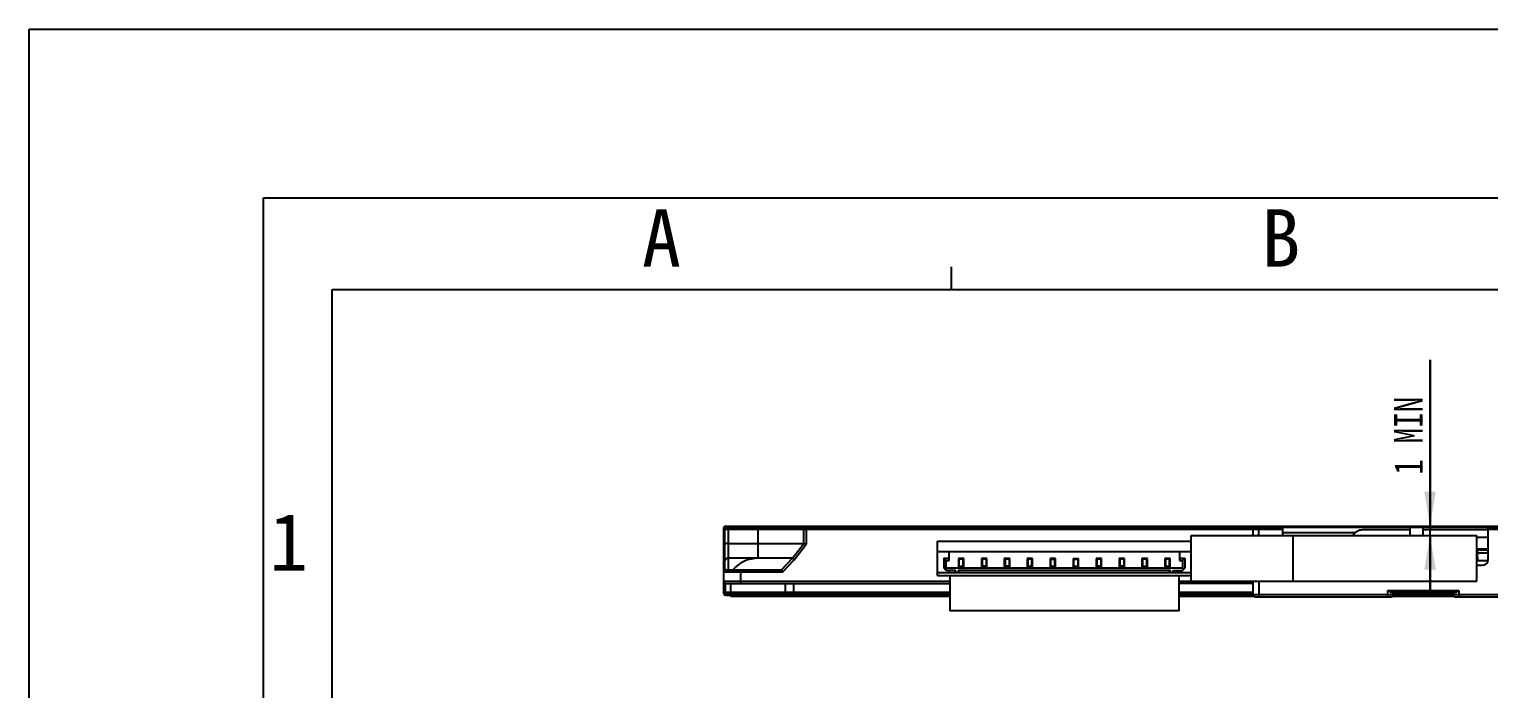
# Model space of a CAD drawing. Header units: millimetres. Extents: x 0 to 594, y 0 to 420.
# Drawn here: x 0 to 127.3, y 362.5 to 420 of the extents above; entities that cross this region are included whole.
import ezdxf

# ---------------------------------------------------------------- set-up
doc = ezdxf.new("R2010")
doc.units = ezdxf.units.MM
doc.header["$LTSCALE"] = 32.67
doc.layers.get('0').update_dxf_attribs({"linetype": 'CONTINUOUS'})
doc.styles.get("Standard").update_dxf_attribs({"font": 'txt', "width": 0.8})
doc.styles.add('TEXTSTYLE_2', font='txt')
doc.dimstyles.new('DIMSTYLE_1', dxfattribs={"dimtxt": 2.5, "dimasz": 3, "dimexe": 1.5, "dimexo": 1.2, "dimtad": 1, "dimdsep": 46, "dimtxsty": 'STANDARD', "dimblk": '_FILLED', "dimblk1": '_FILLED', "dimblk2": '_FILLED', "dimcen": 0.09, "dimazin": 2, "dimtp": 0.01, "dimtm": 0.01, "dimtfac": 1, "dimtofl": 0, "dimtmove": 0, "dimatfit": 3, "dimldrblk": '_FILLED', "dimfxl": 1, "dimtolj": 1, "dimarcsym": 0})

# ---------------------------------------------------------------- blocks, each defined once
blk = doc.blocks.new('_FILLED')
at = {"color": 0, "linetype": 'BYBLOCK'}
blk.add_solid([(0, 0), (-1, 0.167), (-1, -0.167)], dxfattribs=at)
blk = doc.blocks.new('*D37')
at = {"color": 7, "linetype": 'CONTINUOUS'}
for p, q in [((122.13, 376.7), (122.13, 391.18)), ((122.13, 391.18), (122.13, 376.3)), ((122.13, 370.9), (122.13, 376.3)), ((122.13, 375.9), (122.13, 370.9))]:
    blk.add_line(p, q, dxfattribs=at)
at = {"color": 7, "linetype": 'CONTINUOUS', "xscale": 3, "yscale": 3, "zscale": 3}
for p, rotation in [((122.13, 376.7), 270), ((122.13, 375.9), 90)]:
    blk.add_blockref('_FILLED', p, dxfattribs=dict(at, rotation=rotation))
at = {"color": 7, "linetype": 'CONTINUOUS', "insert": (119, 381.18), "char_height": 2.5, "width": 10, "attachment_point": 1, "rotation": 90, "line_spacing_factor": 0.9}
blk.add_mtext('1 MIN', dxfattribs=at)

msp = doc.modelspace()

# ---------------------------------------------------------------- linework, layer by layer
at = {"color": 7, "linetype": 'CONTINUOUS'}
for p, q in [((0, 0), (0, 420)), ((0, 420), (594, 420)), ((20.422, 20.309), (20.422, 405.309)), ((20.422, 405.309), (571.422, 405.309)), ((80.422, 397.309), (80.422, 399.309)), ((26.422, 28.309), (26.422, 397.309)), ((26.422, 397.309), (564.922, 397.309)), ((60.71, 376.699), (300.39, 376.699)), ((61.15, 376.619), (61.15, 376.699)), ((61.55, 376.699), (61.55, 376.619)), ((63.55, 373.899), (63.55, 376.699)), ((68.05, 376.619), (68.05, 376.699)), ((68.45, 376.699), (68.45, 376.619)), ((106.8, 376.619), (106.8, 376.699)), ((107.2, 375.899), (107.2, 376.699)), ((107.6, 376.699), (107.6, 376.619)), ((60.55, 370.839), (60.55, 376.539)), ((60.63, 376.419), (60.63, 376.539)), ((60.65, 372.873), (60.65, 376.419)), ((109.3, 376.419), (60.65, 376.419)), ((60.71, 376.619), (300.39, 376.619)), ((60.95, 376.619), (60.95, 372.899)), ((67.55, 375.199), (67.55, 376.419)), ((67.75, 376.619), (67.75, 375.131)), ((79.2, 372.399), (79.2, 375.399)), ((79.2, 375.399), (101.3, 375.399)), ((101.3, 371.899), (101.3, 375.899)), ((101.3, 375.899), (126.2, 375.899)), ((106.7, 375.899), (106.7, 376.419)), ((109.3, 375.899), (109.3, 376.619)), ((109.3, 376.159), (115.666, 376.159)), ((110.2, 371.899), (110.2, 375.899)), ((120.375, 376.369), (116.25, 376.369)), ((120.375, 376.619), (120.375, 375.899)), ((121.525, 375.899), (121.525, 376.619)), ((127.2, 376.369), (121.525, 376.369)), ((126.2, 371.899), (126.2, 375.899)), ((127.2, 375.699), (126.2, 375.699)), ((127.2, 373.799), (127.2, 376.619)), ((300.45, 376.419), (127.2, 376.419)), ((60.63, 372.853), (60.63, 375.097)), ((60.95, 375.199), (67.55, 375.199)), ((66.55, 373.899), (67.55, 375.199)), ((66.701, 373.769), (67.75, 375.131)), ((67.55, 375.199), (67.75, 375.131)), ((79.2, 374.499), (101.3, 374.499)), ((80.2, 373.699), (80.2, 374.499)), ((100.3, 374.499), (100.3, 373.699)), ((127.2, 374.699), (126.2, 374.699)), ((126.267, 374.414), (126.202, 374.414)), ((126.202, 374.284), (126.267, 374.284)), ((126.27, 374.35), (126.286, 374.622)), ((127.2, 374.35), (126.27, 374.35)), ((126.305, 373.707), (126.27, 374.349)), ((126.286, 374.622), (127.2, 374.622)), ((60.75, 372.899), (65.589, 372.899)), ((66.55, 373.899), (60.95, 373.899)), ((62.05, 371.699), (62.05, 372.899)), ((65.589, 372.899), (66.55, 373.899)), ((65.589, 372.899), (65.674, 372.699)), ((65.674, 372.699), (66.701, 373.769)), ((66.55, 373.899), (66.701, 373.769)), ((79.75, 373.899), (79.75, 373.049)), ((79.95, 373.699), (79.75, 373.899)), ((79.75, 373.899), (80.2, 373.899)), ((79.75, 373.049), (79.95, 372.849)), ((79.95, 373.049), (79.85, 372.949)), ((79.95, 373.049), (79.95, 373.699)), ((79.95, 373.699), (80.2, 373.699)), ((100.55, 373.049), (79.95, 373.049)), ((81.015, 373.879), (81.015, 373.159)), ((81.015, 373.879), (81.075, 373.819)), ((81.485, 373.879), (81.015, 373.879)), ((81.015, 373.159), (81.075, 373.219)), ((81.015, 373.159), (81.485, 373.159)), ((81.075, 373.219), (81.075, 373.819)), ((81.425, 373.819), (81.075, 373.819)), ((81.075, 373.219), (81.425, 373.219)), ((81.485, 373.879), (81.425, 373.819)), ((81.425, 373.219), (81.425, 373.819)), ((81.425, 373.219), (81.485, 373.159)), ((81.485, 373.159), (81.485, 373.879)), ((83.015, 373.879), (83.015, 373.159)), ((83.075, 373.819), (83.015, 373.879)), ((83.485, 373.879), (83.015, 373.879)), ((83.075, 373.219), (83.015, 373.159)), ((83.015, 373.159), (83.485, 373.159)), ((83.075, 373.819), (83.075, 373.219)), ((83.425, 373.819), (83.075, 373.819)), ((83.425, 373.219), (83.075, 373.219)), ((83.425, 373.819), (83.485, 373.879)), ((83.425, 373.819), (83.425, 373.219)), ((83.485, 373.159), (83.425, 373.219)), ((83.485, 373.159), (83.485, 373.879)), ((85.015, 373.879), (85.015, 373.159)), ((85.075, 373.819), (85.015, 373.879)), ((85.485, 373.879), (85.015, 373.879)), ((85.075, 373.219), (85.015, 373.159)), ((85.015, 373.159), (85.485, 373.159)), ((85.075, 373.819), (85.075, 373.219)), ((85.425, 373.819), (85.075, 373.819)), ((85.425, 373.219), (85.075, 373.219)), ((85.425, 373.819), (85.485, 373.879)), ((85.425, 373.819), (85.425, 373.219)), ((85.485, 373.159), (85.425, 373.219)), ((85.485, 373.159), (85.485, 373.879)), ((87.015, 373.879), (87.015, 373.159)), ((87.075, 373.819), (87.015, 373.879)), ((87.485, 373.879), (87.015, 373.879)), ((87.015, 373.159), (87.075, 373.219)), ((87.015, 373.159), (87.485, 373.159)), ((87.075, 373.819), (87.075, 373.219)), ((87.425, 373.819), (87.075, 373.819)), ((87.075, 373.219), (87.425, 373.219)), ((87.425, 373.819), (87.485, 373.879)), ((87.425, 373.219), (87.425, 373.819)), ((87.425, 373.219), (87.485, 373.159)), ((87.485, 373.159), (87.485, 373.879)), ((89.015, 373.879), (89.015, 373.159)), ((89.075, 373.819), (89.015, 373.879)), ((89.485, 373.879), (89.015, 373.879)), ((89.015, 373.159), (89.075, 373.219)), ((89.015, 373.159), (89.485, 373.159)), ((89.075, 373.219), (89.075, 373.819)), ((89.075, 373.819), (89.425, 373.819)), ((89.075, 373.219), (89.425, 373.219)), ((89.485, 373.879), (89.425, 373.819)), ((89.425, 373.219), (89.425, 373.819)), ((89.485, 373.159), (89.425, 373.219)), ((89.485, 373.159), (89.485, 373.879)), ((91.015, 373.879), (91.015, 373.159)), ((91.075, 373.819), (91.015, 373.879)), ((91.015, 373.879), (91.485, 373.879)), ((91.015, 373.159), (91.075, 373.219)), ((91.015, 373.159), (91.485, 373.159)), ((91.075, 373.219), (91.075, 373.819)), ((91.075, 373.819), (91.425, 373.819)), ((91.075, 373.219), (91.425, 373.219)), ((91.485, 373.879), (91.425, 373.819)), ((91.425, 373.819), (91.425, 373.219)), ((91.425, 373.219), (91.485, 373.159)), ((91.485, 373.159), (91.485, 373.879)), ((93.015, 373.879), (93.015, 373.159)), ((93.075, 373.819), (93.015, 373.879)), ((93.485, 373.879), (93.015, 373.879)), ((93.075, 373.219), (93.015, 373.159)), ((93.015, 373.159), (93.485, 373.159)), ((93.075, 373.819), (93.075, 373.219)), ((93.425, 373.819), (93.075, 373.819)), ((93.425, 373.219), (93.075, 373.219)), ((93.425, 373.819), (93.485, 373.879)), ((93.425, 373.819), (93.425, 373.219)), ((93.485, 373.159), (93.425, 373.219)), ((93.485, 373.159), (93.485, 373.879)), ((95.015, 373.879), (95.015, 373.159)), ((95.075, 373.819), (95.015, 373.879)), ((95.485, 373.879), (95.015, 373.879)), ((95.075, 373.219), (95.015, 373.159)), ((95.015, 373.159), (95.485, 373.159)), ((95.075, 373.819), (95.075, 373.219)), ((95.425, 373.819), (95.075, 373.819)), ((95.425, 373.219), (95.075, 373.219)), ((95.425, 373.819), (95.485, 373.879)), ((95.425, 373.819), (95.425, 373.219)), ((95.485, 373.159), (95.425, 373.219)), ((95.485, 373.159), (95.485, 373.879)), ((97.015, 373.879), (97.015, 373.159)), ((97.075, 373.819), (97.015, 373.879)), ((97.485, 373.879), (97.015, 373.879)), ((97.015, 373.159), (97.075, 373.219)), ((97.015, 373.159), (97.485, 373.159)), ((97.075, 373.819), (97.075, 373.219)), ((97.425, 373.819), (97.075, 373.819)), ((97.075, 373.219), (97.425, 373.219)), ((97.425, 373.819), (97.485, 373.879)), ((97.425, 373.219), (97.425, 373.819)), ((97.425, 373.219), (97.485, 373.159)), ((97.485, 373.159), (97.485, 373.879)), ((99.015, 373.879), (99.015, 373.159)), ((99.075, 373.819), (99.015, 373.879)), ((99.485, 373.879), (99.015, 373.879)), ((99.015, 373.159), (99.075, 373.219)), ((99.015, 373.159), (99.485, 373.159)), ((99.075, 373.819), (99.075, 373.219)), ((99.425, 373.819), (99.075, 373.819)), ((99.075, 373.219), (99.425, 373.219)), ((99.425, 373.819), (99.485, 373.879)), ((99.425, 373.219), (99.425, 373.819)), ((99.425, 373.219), (99.485, 373.159)), ((99.485, 373.159), (99.485, 373.879)), ((100.3, 373.899), (100.75, 373.899)), ((100.3, 373.699), (100.55, 373.699)), ((100.55, 373.699), (100.75, 373.899)), ((100.55, 373.699), (100.55, 373.049)), ((100.55, 372.849), (100.75, 373.049)), ((100.55, 373.049), (100.65, 372.949)), ((100.75, 373.899), (100.75, 373.049)), ((126.2, 373.299), (126.7, 373.299)), ((126.305, 373.699), (127.2, 373.699)), ((65.674, 372.699), (60.55, 372.699)), ((60.55, 371.899), (80.25, 371.899)), ((60.702, 370.959), (60.702, 371.705)), ((60.75, 371.699), (80.25, 371.699)), ((61.183, 370.959), (61.183, 371.699)), ((65.914, 371.699), (65.914, 370.959)), ((66.63, 371.699), (66.63, 370.759)), ((79.2, 372.649), (101.3, 372.649)), ((79.2, 372.399), (101.3, 372.399)), ((80.8, 372.849), (79.95, 372.849)), ((80.2, 372.649), (80.2, 372.849)), ((80.25, 372.399), (80.25, 369.334)), ((80.7, 372.849), (80.7, 372.749)), ((80.8, 372.649), (80.7, 372.749)), ((80.8, 372.649), (80.8, 372.849)), ((81, 372.849), (81, 372.649)), ((99.5, 372.849), (81, 372.849)), ((81, 372.649), (81.1, 372.749)), ((81.1, 372.749), (81.1, 372.849)), ((99.4, 372.849), (99.4, 372.749)), ((99.5, 372.649), (99.4, 372.749)), ((99.5, 372.649), (99.5, 372.849)), ((99.7, 372.849), (99.7, 372.649)), ((99.7, 372.849), (100.55, 372.849)), ((99.8, 372.749), (99.7, 372.649)), ((99.8, 372.749), (99.8, 372.849)), ((100.25, 369.334), (100.25, 372.399)), ((100.25, 371.899), (126.2, 371.899)), ((106.7, 371.699), (100.25, 371.699)), ((100.3, 372.849), (100.3, 372.649)), ((106.7, 370.749), (106.7, 371.899)), ((107.2, 371.899), (107.2, 370.549)), ((60.55, 370.959), (80.25, 370.959)), ((60.55, 370.839), (60.595, 370.839)), ((60.71, 370.759), (60.71, 370.679)), ((60.71, 370.679), (80.25, 370.679)), ((60.726, 370.786), (60.75, 370.759)), ((60.75, 370.759), (80.25, 370.759)), ((61.15, 370.599), (61.15, 370.679)), ((61.15, 370.599), (80.25, 370.599)), ((61.65, 370.679), (61.65, 370.599)), ((69.964, 370.679), (69.964, 370.759)), ((70.55, 370.759), (70.55, 370.679)), ((73.993, 370.679), (73.993, 370.759)), ((75.274, 370.759), (75.274, 370.679)), ((100.25, 370.959), (106.7, 370.959)), ((106.7, 370.759), (100.25, 370.759)), ((100.25, 370.679), (106.7, 370.679)), ((100.25, 370.599), (106.776, 370.599)), ((105.05, 370.679), (105.05, 370.759)), ((106.7, 370.749), (118.95, 370.749)), ((106.9, 370.549), (118.75, 370.549)), ((118.45, 370.549), (118.45, 371.099)), ((118.615, 370.997), (118.45, 371.099)), ((118.45, 371.099), (124.65, 371.099)), ((118.744, 370.929), (118.615, 370.997)), ((118.85, 370.899), (118.744, 370.929)), ((124.249, 370.899), (118.85, 370.899)), ((118.874, 370.599), (124.226, 370.599)), ((118.95, 370.899), (118.95, 370.749)), ((124.149, 370.755), (118.95, 370.755)), ((118.95, 370.679), (124.158, 370.679)), ((124.15, 370.749), (124.15, 370.899)), ((124.15, 370.749), (152.05, 370.749)), ((124.35, 370.549), (151.85, 370.549)), ((124.65, 371.099), (124.65, 370.549)), ((100.25, 369.334), (80.25, 369.334))]:
    msp.add_line(p, q, dxfattribs=at)
for points in [[(60.95, 375.199), (60.8, 375.186), (60.691, 375.149), (60.65, 375.097)], [(60.95, 373.899), (60.8, 373.873), (60.69, 373.801), (60.65, 373.703)], [(60.702, 370.959), (60.708, 370.86), (60.726, 370.786)], [(61.326, 370.759), (61.254, 370.786), (61.202, 370.859), (61.183, 370.959)], [(65.77, 370.759), (65.842, 370.786), (65.894, 370.859), (65.914, 370.959)], [(124.65, 371.099), (124.484, 370.997), (124.355, 370.929), (124.25, 370.899)]]:
    msp.add_lwpolyline(points, dxfattribs=at)
for centre, radius, start, end in [((60.71, 376.539), 0.16, 90, 180), ((60.71, 376.539), 0.08, 90, 180), ((60.85, 376.419), 0.2, 90, 180), ((67.75, 376.419), 0.2, 90, 180), ((106.9, 376.419), 0.2, 90, 180), ((116.25, 375.369), 1, 90, 147.28758), ((60.75, 372.699), 0.2, 90, 180), ((87.25, 373.549), 0.35, 240.28601, 252.99119), ((87.25, 373.549), 0.35, 287.08123, 300.17824), ((89.25, 373.549), 0.35, 240.28601, 252.99119), ((89.25, 373.549), 0.35, 287.08123, 300.17824), ((91.25, 373.549), 0.35, 240.28601, 252.99119), ((91.25, 373.549), 0.35, 287.08123, 300.17824), ((93.25, 373.549), 0.35, 240.28601, 252.99119), ((93.25, 373.549), 0.35, 287.08123, 300.17824), ((126.7, 373.799), 0.5, 270, 360), ((60.75, 371.899), 0.2, 180, 270), ((60.75, 370.959), 0.2, 180, 270), ((60.71, 370.839), 0.16, 180, 270), ((60.71, 370.839), 0.08, 226.40684, 270), ((106.9, 370.749), 0.2, 180, 270), ((118.75, 370.749), 0.2, 270, 360), ((124.35, 370.749), 0.2, 180, 270)]:
    msp.add_arc(centre, radius, start, end, dxfattribs=at)
msp.add_ellipse((63.55, 370.776), major_axis=(0, 3.124), ratio=0.9603922, start_param=6.2831853, end_param=7.1063973, dxfattribs=at)

# ---------------------------------------------------------------- texts
at = {"color": 7, "linetype": 'CONTINUOUS', "char_height": 5, "width": 5, "attachment_point": 1, "line_spacing_factor": 0.9, "style": 'TEXTSTYLE_2'}
for s, insert in [('A', (53.422, 404.309)), ('B', (107.422, 404.309)), ('1', (20.922, 377.809))]:
    msp.add_mtext(s, dxfattribs=dict(at, insert=insert))

# ---------------------------------------------------------------- dimensions: what is measured, and where the dimension line sits
at = {"color": 7, "linetype": 'CONTINUOUS'}
dim = msp.add_linear_dim(base=(122.129, 375.899), p1=(107.6, 376.699), p2=(126.2, 375.899), angle=270, text='<> MIN', dimstyle='DIMSTYLE_1', dxfattribs=at)
dim.commit()
dim.dimension.update_dxf_attribs({"geometry": '*D37', "text_midpoint": (122.129, 386.183), "dimtype": 160})

doc.saveas('drawing.dxf')
